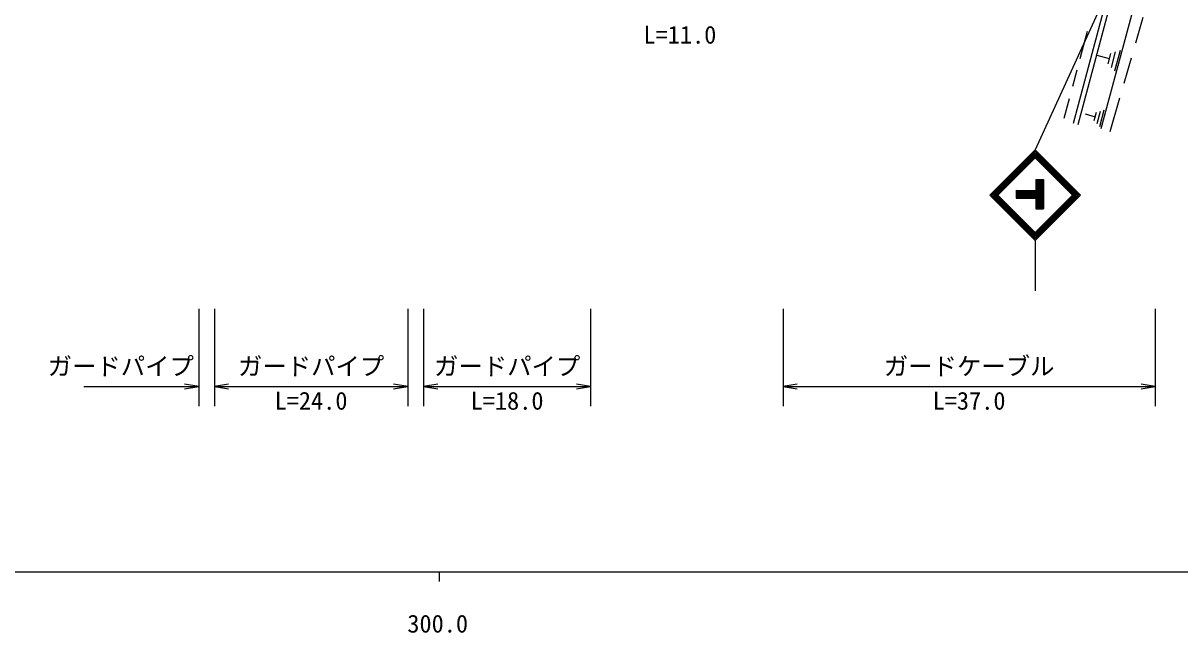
# Model space of a CAD drawing. Units: millimetres, scale not verified. Extents: x 40000 to 680000, y 20000 to 380000.
# Drawn here: x 325306 to 444000, y 198715 to 261335 of the extents above; entities that cross this region are included whole.
import ezdxf
from ezdxf.enums import TextEntityAlignment as Align

# ---------------------------------------------------------------- set-up
doc = ezdxf.new("R2010")
doc.units = ezdxf.units.MM
doc.header["$LTSCALE"] = 1000
doc.layers.add('M-BGD', color=7, linetype='Continuous', lineweight=25)
doc.layers.add('M-TTL-BAND', color=7, linetype='Continuous', lineweight=25)
doc.styles.add('ＭＳ ゴシック', font='')
doc.styles.get('ＭＳ ゴシック').set_extended_font_data('MS Gothic')

# ---------------------------------------------------------------- blocks, each defined once
blk = doc.blocks.new('open_arrow')
at = {"color": 0, "linetype": 'Continuous', "lineweight": -2}
blk.add_lwpolyline([(7.5, 1.25), (0, 0), (7.5, -1.25)], dxfattribs=at)

msp = doc.modelspace()

# ---------------------------------------------------------------- linework, layer by layer
at = {"layer": 'M-BGD'}
for p, q in [((441106, 274488), (429151, 248330)), ((435913, 250521), (441009, 269355)), ((433083, 251066), (437647, 268125)), ((433566, 250937), (438178, 268175)), ((439477, 259322), (440233, 261947)), ((434495, 260488), (433732, 257652)), ((435466, 258040), (436741, 257702)), ((436881, 258228), (436595, 257168)), ((437376, 258378), (436950, 256792)), ((437871, 258528), (437300, 256409)), ((438283, 255179), (439031, 257773)), ((433419, 256491), (432975, 254842)), ((432629, 253557), (432084, 251532)), ((436854, 250218), (437849, 253670)), ((434271, 252004), (435300, 251726)), ((435413, 252151), (435187, 251301)), ((435820, 252274), (435468, 250995)), ((436213, 252393), (435748, 250690)), ((424484, 243663), (429151, 248330)), ((424625, 243663), (429151, 248189)), ((433818, 243663), (429151, 248330)), ((433676, 243663), (429151, 248189)), ((424767, 243663), (429151, 248047)), ((424908, 243663), (429151, 247906)), ((424979, 243593), (429221, 247835)), ((425049, 243522), (429292, 247764)), ((425120, 243451), (429363, 247694)), ((433181, 243451), (428938, 247694)), ((433252, 243522), (429009, 247764)), ((433323, 243593), (429080, 247835)), ((433535, 243663), (429151, 248047)), ((433393, 243663), (429151, 247906)), ((429211, 245262), (429208, 242262)), ((429211, 245262), (430011, 245261)), ((429311, 245262), (429308, 242262)), ((429411, 245262), (429408, 242262)), ((429511, 245262), (429508, 242262)), ((429611, 245262), (429608, 242262)), ((429711, 245261), (429708, 242261)), ((429811, 245261), (429808, 242261)), ((429911, 245261), (429908, 242261)), ((430011, 245261), (430008, 242261)), ((429151, 238996), (424484, 243663)), ((429151, 239138), (424625, 243663)), ((429151, 239279), (424767, 243663)), ((429151, 239421), (424908, 243663)), ((429221, 239491), (424979, 243734)), ((429292, 239562), (425049, 243805)), ((429363, 239633), (425120, 243875)), ((427189, 244164), (427188, 243364)), ((427188, 244064), (429209, 244062)), ((427188, 243964), (429209, 243962)), ((427188, 243864), (429209, 243862)), ((427188, 243764), (429209, 243762)), ((427188, 243664), (429209, 243662)), ((427188, 243564), (429209, 243562)), ((427188, 243464), (429209, 243462)), ((427188, 243364), (429209, 243362)), ((427189, 244164), (429210, 244162)), ((428938, 239633), (433181, 243875)), ((429009, 239562), (433252, 243805)), ((429080, 239491), (433323, 243734)), ((429151, 239421), (433393, 243663)), ((429151, 239279), (433535, 243663)), ((429151, 239138), (433676, 243663)), ((429151, 238996), (433818, 243663)), ((429208, 242262), (430008, 242261)), ((429151, 238996), (429151, 233830)), ((343321, 232004), (343321, 222004)), ((344936, 232004), (344936, 222004)), ((364773, 232004), (364773, 222004)), ((366402, 232004), (366402, 222004)), ((383541, 232004), (383541, 222004)), ((403287, 232004), (403287, 222004)), ((441469, 232004), (441469, 222004)), ((331526, 224004), (343321, 224004)), ((344936, 224004), (364773, 224004)), ((366402, 224004), (383541, 224004)), ((403287, 224004), (441469, 224004))]:
    msp.add_line(p, q, dxfattribs=at)
at = {"layer": 'M-TTL-BAND'}
for p, q in [((40000, 205000), (579000, 205000)), ((368000, 205000), (368000, 204000))]:
    msp.add_line(p, q, dxfattribs=at)

# ---------------------------------------------------------------- block references
at = {"layer": 'M-BGD', "xscale": 193, "yscale": 193, "rotation": 180}
for p in [(343321, 224004), (364773, 224004), (383541, 224004), (441469, 224004)]:
    msp.add_blockref('open_arrow', p, dxfattribs=at)
at = {"layer": 'M-BGD', "xscale": 193, "yscale": 193}
for p in [(344936, 224004), (366402, 224004), (403287, 224004)]:
    msp.add_blockref('open_arrow', p, dxfattribs=at)

# ---------------------------------------------------------------- texts
at = {"layer": 'M-BGD', "style": 'ＭＳ ゴシック'}
for s, p in [('L=11.0', (388957, 258675)), ('ガードパイプ', (327824, 224634)), ('ガードパイプ', (347355, 224634)), ('ガードパイプ', (367472, 224634)), ('ガードケーブル', (413628, 224634)), ('L=24.0', (351105, 221087)), ('L=18.0', (371222, 221087)), ('L=37.0', (418628, 221087))]:
    msp.add_text(s, height=1833, dxfattribs=at).set_placement(p, align=Align.BOTTOM_LEFT)
at = {"layer": 'M-TTL-BAND', "style": 'ＭＳ ゴシック'}
msp.add_text('300.0', height=1833, dxfattribs=at).set_placement((367844, 198195), align=Align.BOTTOM_CENTER)

doc.saveas('drawing.dxf')
